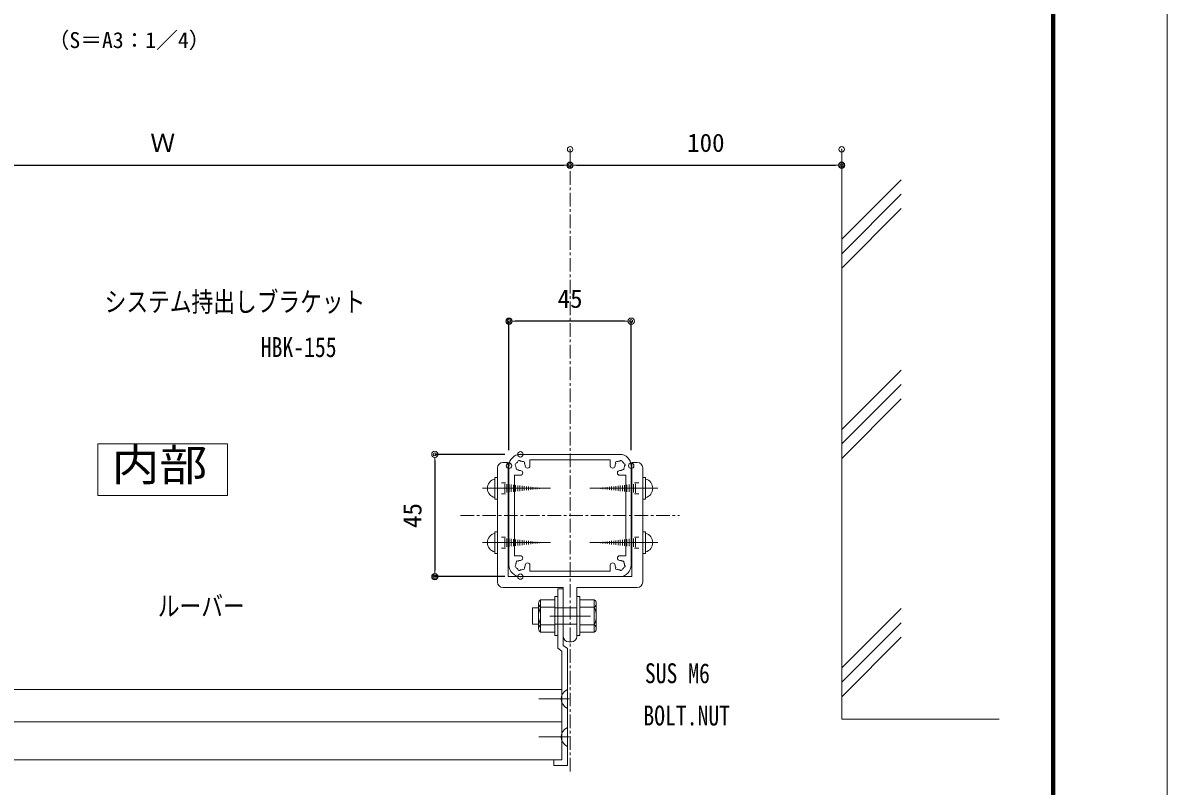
# Model space of a CAD drawing. Units: millimetres, scale not verified. Extents: x -1682 to 1682, y -1188 to 1188.
# Drawn here: x 839 to 1682, y -573 to -12 of the extents above; entities that cross this region are included whole.
import ezdxf
from ezdxf.enums import TextEntityAlignment as Align

# ---------------------------------------------------------------- set-up
doc = ezdxf.new("R2010")
doc.units = ezdxf.units.MM
doc.header["$LTSCALE"] = 8
doc.header["$PDMODE"] = 32
doc.header["$PDSIZE"] = 4
doc.linetypes.add('USER1', pattern=[2, 1.25, -0.25, 0.25, -0.25])
for name, color, linetype, lineweight in [('0-0_0', 7, 'Continuous', 18), ('0-1_DEFPOINTS', 7, 'Continuous', 18), ('0-4_WAKU', 7, 'Continuous', 18), ('0-5_6ﾊｯﾁﾝｸﾞ', 4, 'Continuous', 18), ('0-6_2躯体線', 4, 'Continuous', 18), ('0-7_3中心線', 2, 'USER1', 18), ('0-8_41ｱﾙﾐ', 6, 'Continuous', 18), ('0-B_P4-12', 7, 'Continuous', 18), ('0-C_4アルミ', 6, 'Continuous', 18)]:
    doc.layers.add(name, color=color, linetype=linetype, lineweight=lineweight)
doc.layers.add('0-9_1手摺寸法', color=7, linetype='Continuous')
doc.styles.add('ＭＳ ゴシック', font='')
doc.styles.get('ＭＳ ゴシック').set_extended_font_data('MS Gothic')

# ---------------------------------------------------------------- blocks, each defined once
blk = doc.blocks.new('_ORIGIN2')
at = {"layer": '0-0_0'}
blk.add_line((-0.5, 0), (-1, 0), dxfattribs=at)
for radius in [0.5, 0.25]:
    blk.add_circle((0, 0), radius, dxfattribs=at)
blk = doc.blocks.new('D28')
at = {"layer": '0-1_DEFPOINTS'}
for p in [(784.099, 319.292), (1384.099, 319.292), (1384.099, 307.636)]:
    blk.add_point(p, dxfattribs=at)
at = {"layer": '0-9_1手摺寸法'}
for p, q in [((784.099, 307.792), (784.099, 307.636)), ((788.699, 307.636), (1379.499, 307.636)), ((1384.099, 307.792), (1384.099, 307.636))]:
    blk.add_line(p, q, dxfattribs=at)
at = {"layer": '0-9_1手摺寸法', "xscale": 4.6, "yscale": 4.6, "rotation": 180}
blk.add_blockref('_ORIGIN2', (784.099, 307.636), dxfattribs=at)
at = {"layer": '0-9_1手摺寸法', "xscale": 4.6, "yscale": 4.6}
blk.add_blockref('_ORIGIN2', (1384.099, 307.636), dxfattribs=at)
at = {"layer": '0-9_1手摺寸法', "style": 'ＭＳ ゴシック'}
blk.add_text('Ｗ', height=13.49, dxfattribs=at).set_placement((1074.899, 313.386), align=Align.BOTTOM_LEFT)
blk = doc.blocks.new('D29')
at = {"layer": '0-1_DEFPOINTS'}
for p in [(1347.499, 94.774), (1284.455, 4.774), (1347.499, 4.774)]:
    blk.add_point(p, dxfattribs=at)
at = {"layer": '0-9_1手摺寸法'}
for p, q in [((1335.999, 94.774), (1284.455, 94.774)), ((1284.455, 90.174), (1284.455, 9.374)), ((1335.999, 4.774), (1284.455, 4.774))]:
    blk.add_line(p, q, dxfattribs=at)
at = {"layer": '0-9_1手摺寸法', "xscale": 4.6, "yscale": 4.6}
for p, rotation in [((1284.455, 94.774), 90), ((1284.455, 4.774), 270)]:
    blk.add_blockref('_ORIGIN2', p, dxfattribs=dict(at, rotation=rotation))
at = {"layer": '0-9_1手摺寸法', "style": 'ＭＳ ゴシック'}
blk.add_text('45', height=13.49, rotation=90, dxfattribs=at).set_placement((1278.705, 40.574), align=Align.BOTTOM_LEFT)
blk = doc.blocks.new('D31')
at = {"layer": '0-1_DEFPOINTS'}
for p in [(1339.099, 192.82), (1339.099, 86.374), (1429.099, 86.374)]:
    blk.add_point(p, dxfattribs=at)
at = {"layer": '0-9_1手摺寸法'}
for p, q in [((1339.099, 97.874), (1339.099, 192.82)), ((1424.499, 192.82), (1343.699, 192.82)), ((1429.099, 97.874), (1429.099, 192.82))]:
    blk.add_line(p, q, dxfattribs=at)
at = {"layer": '0-9_1手摺寸法', "xscale": 4.6, "yscale": 4.6, "rotation": 180}
blk.add_blockref('_ORIGIN2', (1339.099, 192.82), dxfattribs=at)
at = {"layer": '0-9_1手摺寸法', "xscale": 4.6, "yscale": 4.6}
blk.add_blockref('_ORIGIN2', (1429.099, 192.82), dxfattribs=at)
at = {"layer": '0-9_1手摺寸法', "style": 'ＭＳ ゴシック'}
blk.add_text('45', height=13.49, dxfattribs=at).set_placement((1374.899, 198.57), align=Align.BOTTOM_LEFT)
blk = doc.blocks.new('D89')
at = {"layer": '0-1_DEFPOINTS'}
for p in [(1384.099, 319.292), (1584.099, 319.292), (1584.099, 307.636)]:
    blk.add_point(p, dxfattribs=at)
at = {"layer": '0-9_1手摺寸法'}
blk.add_line((1388.699, 307.636), (1579.499, 307.636), dxfattribs=at)
at = {"layer": '0-9_1手摺寸法', "xscale": 4.6, "yscale": 4.6, "rotation": 180}
blk.add_blockref('_ORIGIN2', (1384.099, 307.636), dxfattribs=at)
at = {"layer": '0-9_1手摺寸法', "xscale": 4.6, "yscale": 4.6}
blk.add_blockref('_ORIGIN2', (1584.099, 307.636), dxfattribs=at)
at = {"layer": '0-9_1手摺寸法', "style": 'ＭＳ ゴシック'}
blk.add_text('100', height=13.49, dxfattribs=at).set_placement((1470.299, 313.386), align=Align.BOTTOM_LEFT)

msp = doc.modelspace()

# ---------------------------------------------------------------- linework, layer by layer
at = {"layer": '0-1_DEFPOINTS', "color": 5}
msp.add_line((1682, -1188), (1682, 1188), dxfattribs=at)
at = {"layer": '0-4_WAKU'}
for p, q in [((1596.8, -1126.8), (1596.8, 1130.8)), ((1597.4, -1127.4), (1597.4, 1131.4)), ((1598, -1128), (1598, 1132)), ((1598.6, -1128.6), (1598.6, 1132.6)), ((1599.2, -1129.2), (1599.2, 1133.2))]:
    msp.add_line(p, q, dxfattribs=at)
at = {"layer": '0-5_6ﾊｯﾁﾝｸﾞ'}
for p, q in [((1220.61, -436.168), (1220.61, -460.168)), ((1231.11, -436.168), (1220.61, -436.168)), ((1231.11, -462.418), (1231.11, -433.918)), ((1233.36, -433.918), (1231.11, -433.918)), ((1231.11, -436.168), (1231.11, -460.168)), ((1233.36, -462.418), (1233.36, -433.918)), ((1247.36, -462.418), (1247.36, -433.918)), ((1249.61, -433.918), (1247.36, -433.918)), ((1249.61, -462.418), (1249.61, -433.918)), ((1249.61, -436.168), (1260.11, -436.168)), ((1260.11, -436.168), (1260.11, -460.168)), ((1214.61, -442.168), (1214.61, -454.168)), ((1214.61, -442.168), (1219.11, -442.168)), ((1219.11, -438.868), (1219.11, -457.468)), ((1231.11, -441.568), (1220.61, -441.568)), ((1231.11, -442.168), (1247.36, -442.168)), ((1249.61, -441.568), (1260.11, -441.568)), ((1261.61, -438.868), (1261.61, -457.468)), ((1214.61, -454.168), (1219.11, -454.168)), ((1231.11, -454.768), (1220.61, -454.768)), ((1231.11, -454.168), (1247.36, -454.168)), ((1249.61, -454.768), (1260.11, -454.768)), ((1231.11, -460.168), (1220.61, -460.168)), ((1233.36, -462.418), (1231.11, -462.418)), ((1249.61, -462.418), (1247.36, -462.418)), ((1249.61, -460.168), (1260.11, -460.168))]:
    msp.add_line(p, q, dxfattribs=at)
for centre, radius, start, end in [((1222.29, -438.868), 3.18, 121.89079, 238.10921), ((1258.43, -438.868), 3.18, 301.89079, 58.10921), ((1234.38, -448.168), 15.27, 154.39147, 205.60853), ((1246.34, -448.168), 15.27, 334.39147, 25.60853), ((1222.29, -457.468), 3.18, 121.89079, 238.10921), ((1258.43, -457.468), 3.18, 301.89079, 58.10921)]:
    msp.add_arc(centre, radius, start, end, dxfattribs=at)
at = {"layer": '0-6_2躯体線'}
for p, q in [((1486.19, -127.017), (1442.36, -170.847)), ((1486.19, -137.625), (1442.36, -181.456)), ((1486.19, -148.234), (1442.36, -192.064)), ((1486.19, -267.069), (1442.36, -310.899)), ((1486.19, -277.678), (1442.36, -321.508)), ((1486.19, -288.287), (1442.36, -332.117)), ((1186.86, -346.168), (1186.86, -362.168)), ((1188.86, -346.168), (1186.86, -346.168)), ((1194.86, -350.168), (1191.86, -350.168)), ((1194.184, -350.932), (1194.184, -357.404)), ((1195.784, -351.111), (1195.784, -357.224)), ((1197.384, -351.291), (1197.384, -357.044)), ((1198.984, -351.471), (1198.984, -356.864)), ((1200.584, -351.651), (1200.584, -356.684)), ((1202.184, -351.831), (1202.184, -356.505)), ((1203.784, -352.01), (1203.784, -356.325)), ((1205.384, -352.19), (1205.384, -356.145)), ((1206.984, -352.37), (1206.984, -355.965)), ((1208.584, -352.55), (1208.584, -355.786)), ((1210.184, -352.729), (1210.184, -355.606)), ((1211.784, -352.909), (1211.784, -355.426)), ((1213.384, -353.089), (1213.384, -355.246)), ((1214.984, -353.269), (1214.984, -355.066)), ((1216.584, -353.449), (1216.584, -354.887)), ((1218.184, -353.628), (1218.184, -354.707)), ((1219.784, -353.808), (1219.784, -354.527)), ((1264.935, -353.808), (1264.935, -354.527)), ((1266.535, -353.628), (1266.535, -354.707)), ((1268.135, -353.449), (1268.135, -354.887)), ((1269.735, -353.269), (1269.735, -355.066)), ((1271.335, -353.089), (1271.335, -355.246)), ((1272.935, -352.909), (1272.935, -355.426)), ((1274.535, -352.729), (1274.535, -355.606)), ((1276.135, -352.55), (1276.135, -355.786)), ((1277.735, -352.37), (1277.735, -355.965)), ((1279.335, -352.19), (1279.335, -356.145)), ((1280.935, -352.01), (1280.935, -356.325)), ((1282.535, -351.831), (1282.535, -356.505)), ((1284.135, -351.651), (1284.135, -356.684)), ((1285.735, -351.471), (1285.735, -356.864)), ((1287.335, -351.291), (1287.335, -357.044)), ((1288.935, -351.111), (1288.935, -357.224)), ((1289.86, -350.168), (1292.86, -350.168)), ((1290.535, -350.932), (1290.535, -357.404)), ((1295.86, -346.168), (1297.86, -346.168)), ((1297.86, -346.168), (1297.86, -362.168)), ((1188.86, -362.168), (1186.86, -362.168)), ((1188.86, -354.168), (1227.948, -354.168)), ((1194.86, -358.168), (1191.86, -358.168)), ((1221.384, -353.988), (1221.384, -354.347)), ((1295.86, -354.168), (1256.771, -354.168)), ((1263.335, -353.988), (1263.335, -354.347)), ((1289.86, -358.168), (1292.86, -358.168)), ((1295.86, -362.168), (1297.86, -362.168)), ((1186.86, -386.168), (1186.86, -402.168)), ((1188.86, -386.168), (1186.86, -386.168)), ((1295.86, -386.168), (1297.86, -386.168)), ((1297.86, -386.168), (1297.86, -402.168)), ((1188.86, -394.168), (1227.948, -394.168)), ((1194.86, -390.168), (1191.86, -390.168)), ((1194.184, -390.932), (1194.184, -397.404)), ((1195.784, -391.111), (1195.784, -397.224)), ((1197.384, -391.291), (1197.384, -397.044)), ((1198.984, -391.471), (1198.984, -396.864)), ((1200.584, -391.651), (1200.584, -396.684)), ((1202.184, -391.831), (1202.184, -396.505)), ((1203.784, -392.01), (1203.784, -396.325)), ((1205.384, -392.19), (1205.384, -396.145)), ((1206.984, -392.37), (1206.984, -395.965)), ((1208.584, -392.55), (1208.584, -395.786)), ((1210.184, -392.729), (1210.184, -395.606)), ((1211.784, -392.909), (1211.784, -395.426)), ((1213.384, -393.089), (1213.384, -395.246)), ((1214.984, -393.269), (1214.984, -395.066)), ((1216.584, -393.449), (1216.584, -394.887)), ((1218.184, -393.628), (1218.184, -394.707)), ((1219.784, -393.808), (1219.784, -394.527)), ((1221.384, -393.988), (1221.384, -394.347)), ((1295.86, -394.168), (1256.771, -394.168)), ((1263.335, -393.988), (1263.335, -394.347)), ((1264.935, -393.808), (1264.935, -394.527)), ((1266.535, -393.628), (1266.535, -394.707)), ((1268.135, -393.449), (1268.135, -394.887)), ((1269.735, -393.269), (1269.735, -395.066)), ((1271.335, -393.089), (1271.335, -395.246)), ((1272.935, -392.909), (1272.935, -395.426)), ((1274.535, -392.729), (1274.535, -395.606)), ((1276.135, -392.55), (1276.135, -395.786)), ((1277.735, -392.37), (1277.735, -395.965)), ((1279.335, -392.19), (1279.335, -396.145)), ((1280.935, -392.01), (1280.935, -396.325)), ((1282.535, -391.831), (1282.535, -396.505)), ((1284.135, -391.651), (1284.135, -396.684)), ((1285.735, -391.471), (1285.735, -396.864)), ((1287.335, -391.291), (1287.335, -397.044)), ((1288.935, -391.111), (1288.935, -397.224)), ((1289.86, -390.168), (1292.86, -390.168)), ((1290.535, -390.932), (1290.535, -397.404)), ((1188.86, -402.168), (1186.86, -402.168)), ((1194.86, -398.168), (1191.86, -398.168)), ((1289.86, -398.168), (1292.86, -398.168)), ((1295.86, -402.168), (1297.86, -402.168)), ((1486.19, -442.537), (1442.36, -486.367)), ((1486.19, -453.146), (1442.36, -496.976)), ((1486.19, -463.755), (1442.36, -507.585)), ((1239.86, -502.418), (1240.36, -502.418)), ((1240.36, -502.418), (1240.36, -515.918)), ((1241.704, -509.168), (1219.447, -509.168)), ((1239.86, -515.918), (1240.36, -515.918)), ((1239.86, -530.418), (1240.36, -530.418)), ((1240.36, -530.418), (1240.36, -543.918)), ((1241.704, -537.168), (1219.447, -537.168)), ((1239.86, -543.918), (1240.36, -543.918))]:
    msp.add_line(p, q, dxfattribs=at)
msp.add_lwpolyline([(1442.36, -104.65), (1442.36, -524.168), (1558.251, -524.168)], dxfattribs=at)
for centre, radius, start, end in [((1188.438, -354.168), 6.981, 103.06705, 256.93295), ((1296.281, -354.168), 6.981, 283.06705, 76.93295), ((1188.438, -394.168), 6.981, 103.06705, 256.93295), ((1296.281, -394.168), 6.981, 283.06705, 76.93295), ((1243.555, -509.168), 7.695, 118.69866, 241.30134), ((1243.555, -537.168), 7.695, 118.69866, 241.30134)]:
    msp.add_arc(centre, radius, start, end, dxfattribs=at)
at = {"layer": '0-7_3中心線'}
for p, q in [((1242.36, -104.65), (1242.36, -564.168)), ((1161.746, -374.168), (1322.973, -374.168))]:
    msp.add_line(p, q, dxfattribs=at)
at = {"layer": '0-8_41ｱﾙﾐ'}
for p, q in [((1278.96, -329.168), (1205.76, -329.168)), ((1271.96, -333.168), (1212.76, -333.168)), ((1212.76, -333.168), (1212.76, -337.568)), ((1271.96, -333.168), (1271.96, -337.568)), ((1197.36, -337.568), (1197.36, -410.768)), ((1205.76, -344.568), (1201.36, -344.568)), ((1201.36, -344.568), (1201.36, -403.768)), ((1278.96, -344.568), (1283.36, -344.568)), ((1283.36, -344.568), (1283.36, -403.768)), ((1287.36, -337.568), (1287.36, -410.768)), ((1205.76, -403.768), (1201.36, -403.768)), ((1278.96, -403.768), (1283.36, -403.768)), ((1212.76, -415.168), (1212.76, -410.768)), ((1271.96, -415.168), (1271.96, -410.768)), ((1278.96, -419.168), (1205.76, -419.168)), ((1271.96, -415.168), (1212.76, -415.168))]:
    msp.add_line(p, q, dxfattribs=at)
for centre, radius, start, end in [((1205.76, -337.568), 8.4, 90, 180), ((1202.862, -336.791), 1, 165, 232.97569), ((1202.862, -336.791), 1, 97.02431, 165), ((1205.76, -337.568), 3.5, 135, 149.64111), ((1205.76, -337.568), 3.5, 120.35889, 135), ((1204.983, -334.67), 1, 105, 172.97569), ((1204.983, -334.67), 1, 37.02431, 105), ((1205.76, -337.568), 3.5, 75, 89.64111), ((1205.76, -337.568), 3.5, 60.35889, 75), ((1207.881, -335.446), 1, 45, 112.97569), ((1207.881, -335.446), 1, 337.02431, 45), ((1205.76, -337.568), 3.5, 15, 29.64111), ((1205.76, -337.568), 3.5, 0.35889, 15), ((1278.96, -337.568), 3.5, 165, 179.64111), ((1278.96, -337.568), 3.5, 150.35889, 165), ((1276.838, -335.446), 1, 135, 202.97569), ((1276.838, -335.446), 1, 67.02431, 135), ((1278.96, -337.568), 3.5, 105, 119.64111), ((1278.96, -337.568), 3.5, 90.35889, 105), ((1279.736, -334.67), 1, 75, 142.97569), ((1278.96, -337.568), 8.4, 0, 90), ((1279.736, -334.67), 1, 7.02431, 75), ((1278.96, -337.568), 3.5, 45, 59.64111), ((1278.96, -337.568), 3.5, 30.35889, 45), ((1281.857, -336.791), 1, 15, 82.97569), ((1281.857, -336.791), 1, 307.02431, 15), ((1205.76, -337.568), 3.5, 180.35889, 195), ((1205.76, -337.568), 3.5, 195, 209.64111), ((1203.638, -339.689), 1, 157.02431, 225), ((1203.638, -339.689), 1, 225, 292.97569), ((1205.76, -337.568), 3.5, 240.35889, 255), ((1205.76, -337.568), 3.5, 255, 270), ((1205.76, -342.818), 1.75, 270, 90), ((1211.01, -337.568), 1.75, 180, 0), ((1273.71, -337.568), 1.75, 180, 360), ((1278.96, -342.818), 1.75, 90, 270), ((1278.96, -337.568), 3.5, 270, 285), ((1278.96, -337.568), 3.5, 285, 299.64111), ((1281.081, -339.689), 1, 247.02431, 315), ((1281.081, -339.689), 1, 315, 22.97569), ((1278.96, -337.568), 3.5, 330.35889, 345), ((1278.96, -337.568), 3.5, 345, 359.64111), ((1205.76, -405.518), 1.75, 270, 90), ((1278.96, -405.518), 1.75, 90, 270), ((1205.76, -410.768), 8.4, 180, 270), ((1202.862, -411.544), 1, 127.02431, 195), ((1202.862, -411.544), 1, 195, 262.97569), ((1205.76, -410.768), 3.5, 165, 179.64111), ((1205.76, -410.768), 3.5, 150.35889, 165), ((1203.638, -408.646), 1, 135, 202.97569), ((1205.76, -410.768), 3.5, 210.35889, 225), ((1203.638, -408.646), 1, 67.02431, 135), ((1205.76, -410.768), 3.5, 105, 119.64111), ((1205.76, -410.768), 3.5, 90, 105), ((1207.881, -412.889), 1, 315, 22.97569), ((1205.76, -410.768), 3.5, 330.35889, 345), ((1205.76, -410.768), 3.5, 345, 359.64111), ((1211.01, -410.768), 1.75, 360, 180), ((1273.71, -410.768), 1.75, 0, 180), ((1278.96, -410.768), 3.5, 180.35889, 195), ((1278.96, -410.768), 3.5, 195, 209.64111), ((1276.838, -412.889), 1, 157.02431, 225), ((1278.96, -410.768), 3.5, 75, 90), ((1278.96, -410.768), 8.4, 270, 360), ((1278.96, -410.768), 3.5, 60.35889, 75), ((1281.081, -408.646), 1, 45, 112.97569), ((1278.96, -410.768), 3.5, 315, 329.64111), ((1281.081, -408.646), 1, 337.02431, 45), ((1281.857, -411.544), 1, 277.02431, 345), ((1278.96, -410.768), 3.5, 15, 29.64111), ((1278.96, -410.768), 3.5, 0.35889, 15), ((1281.857, -411.544), 1, 345, 52.97569), ((1205.76, -410.768), 3.5, 225, 239.64111), ((1204.983, -413.665), 1, 187.02431, 255), ((1204.983, -413.665), 1, 255, 322.97569), ((1205.76, -410.768), 3.5, 270.35889, 285), ((1205.76, -410.768), 3.5, 285, 299.64111), ((1207.881, -412.889), 1, 247.02431, 315), ((1276.838, -412.889), 1, 225, 292.97569), ((1278.96, -410.768), 3.5, 240.35889, 255), ((1278.96, -410.768), 3.5, 255, 269.64111), ((1279.736, -413.665), 1, 217.02431, 285), ((1279.736, -413.665), 1, 285, 352.97569), ((1278.96, -410.768), 3.5, 300.35889, 315)]:
    msp.add_arc(centre, radius, start, end, dxfattribs=at)
at = {"layer": '0-B_P4-12'}
msp.add_line((894.697, -321.369), (894.697, -359.379), dxfattribs=at)
msp.add_lwpolyline([(894.697, -359.379), (990.022, -359.379), (990.022, -321.369), (894.697, -321.369)], dxfattribs=at)
at = {"layer": '0-C_4アルミ'}
for p, q in [((1192.86, -335.168), (1196.86, -335.168)), ((1196.86, -335.168), (1196.86, -419.168)), ((1287.86, -335.168), (1287.86, -419.168)), ((1287.86, -335.168), (1291.86, -335.168)), ((1188.86, -339.168), (1188.86, -423.168)), ((1295.86, -339.168), (1295.86, -423.168)), ((1177.86, -354.168), (1207.86, -354.168)), ((1306.86, -354.168), (1276.86, -354.168)), ((1177.86, -394.168), (1207.86, -394.168)), ((1306.86, -394.168), (1276.86, -394.168)), ((1196.86, -419.168), (1287.86, -419.168)), ((1192.86, -427.168), (1237.36, -427.168)), ((1233.36, -471.918), (1233.36, -428.168)), ((1237.36, -427.168), (1237.36, -463.168)), ((1247.36, -427.168), (1247.36, -463.168)), ((1247.36, -427.168), (1291.86, -427.168)), ((1227.36, -448.168), (1257.36, -448.168)), ((1240.36, -472.168), (1237.36, -469.918)), ((1241.36, -467.168), (1243.36, -467.168)), ((1236.36, -474.168), (1233.36, -471.918)), ((1236.36, -554.168), (1236.36, -474.168)), ((1240.36, -558.168), (1240.36, -472.168)), ((648.36, -502.168), (1236.36, -502.168)), ((648.36, -526.168), (1236.36, -526.168)), ((648.36, -554.168), (1236.36, -554.168)), ((1230.36, -558.168), (1230.36, -554.168)), ((1236.36, -554.168), (1230.36, -554.168)), ((1240.36, -558.168), (1230.36, -558.168))]:
    msp.add_line(p, q, dxfattribs=at)
msp.add_lwpolyline([(1237.36, -469.918), (1237.36, -428.168), (1233.36, -428.168)], dxfattribs=at)
for centre, start, end in [((1192.86, -339.168), 90, 180), ((1291.86, -339.168), 0, 90), ((1192.86, -423.168), 180, 270), ((1291.86, -423.168), 270, 0), ((1241.36, -463.168), 180, 270), ((1243.36, -463.168), 270, 0)]:
    msp.add_arc(centre, 4, start, end, dxfattribs=at)

# ---------------------------------------------------------------- block references
at = {"layer": '0-9_1手摺寸法'}
for name in ['D28', 'D89', 'D31', 'D29']:
    msp.add_blockref(name, (-141.739, -423.942), dxfattribs=at)

# ---------------------------------------------------------------- texts
at = {"layer": '0-0_0', "style": 'ＭＳ ゴシック'}
msp.add_text('（S＝A3：1／4）', height=11.73, dxfattribs=at).set_placement((857.64, -33.586), align=Align.BOTTOM_LEFT)
at = {"layer": '0-0_0', "style": 'ＭＳ ゴシック', "width": 0.8}
for s, p in [('システム持出しブラケット', (899.582, -228.579)), ('HBK-155', (1014.552, -261.931)), ('ルーバー', (938.754, -452.579)), ('SUS M6', (1297.425, -502.02)), ('BOLT.NUT', (1296.313, -533.14))]:
    msp.add_text(s, height=14.66, dxfattribs=at).set_placement(p, align=Align.BOTTOM_LEFT)
at = {"layer": '0-B_P4-12', "style": 'ＭＳ ゴシック', "width": 1.1}
msp.add_text('内部', height=23.46, dxfattribs=at).set_placement((904.756, -355.746), align=Align.BOTTOM_LEFT)

doc.saveas('drawing.dxf')
